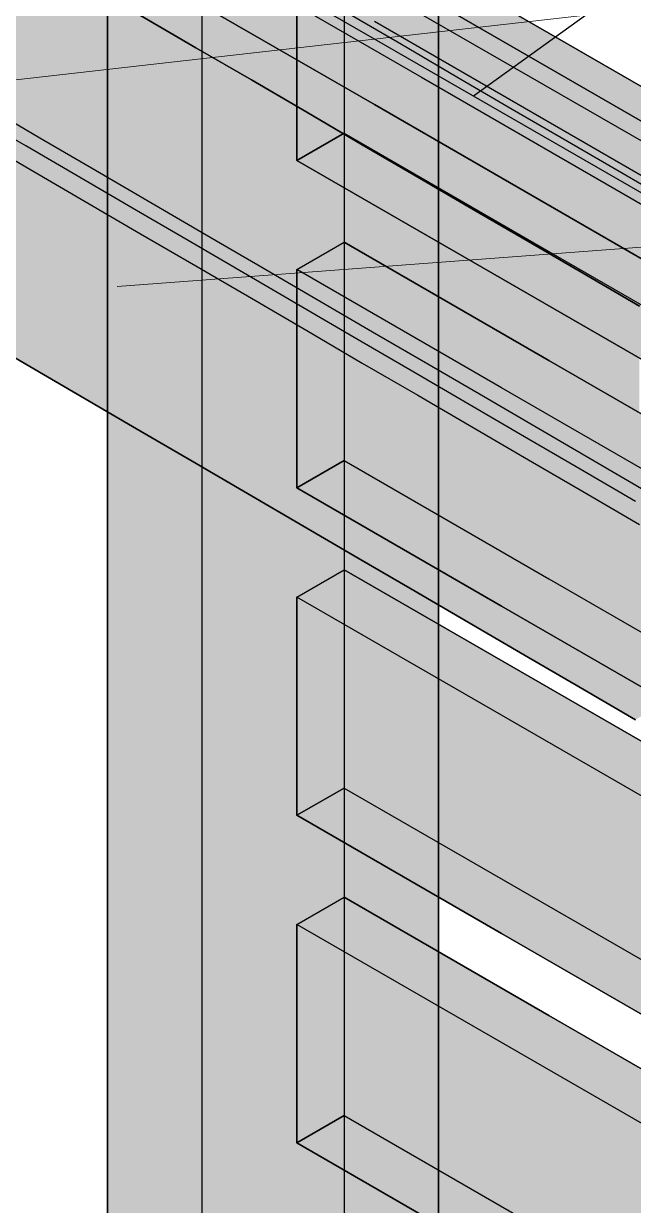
# Model space of a CAD drawing. Header units: metres. Extents: x 0 to 18.2, y -10 to 8.9.
# Drawn here: x 2.039 to 2.598, y 4.998 to 6.08 of the extents above; entities that cross this region are included whole.
import ezdxf

# ---------------------------------------------------------------- set-up
doc = ezdxf.new("R2010")
doc.units = ezdxf.units.M
doc.header["$LTSCALE"] = 0.25
doc.layers.add('ISO-ARISTAS', color=8, linetype='CONTINUOUS')
doc.layers.add('ISO-CONCRETO-SUP', color=254, linetype='CONTINUOUS', true_color=0xe8e8e8)
doc.layers.add('LLAMADAS', color=30, linetype='CONTINUOUS', lineweight=18)

msp = doc.modelspace()

# ---------------------------------------------------------------- linework, layer by layer
at = {"layer": 'ISO-ARISTAS', "color": 250}
for p, q in [((4.541, 7.522), (2.4513, 6.0139)), ((3.3173, 5.5139), (1.5853, 6.5139)), ((2.3327, 6.3253), (2.3327, 6.0503)), ((2.3327, 6.3253), (2.3327, 6.0503)), ((2.4193, 6.0003), (2.4193, 6.2753)), ((2.4193, 6.2753), (2.4193, 6.0003)), ((2.1162, 5.9253), (2.1162, 6.2003)), ((2.1162, 6.2003), (2.1162, 5.9253)), ((2.1564, 6.174), (2.4038, 6.0312)), ((2.1564, 6.174), (2.4038, 6.0312)), ((2.3327, 6.18), (2.3327, 5.98)), ((2.5203, 6.0717), (2.3327, 6.18)), ((2.3327, 6.18), (2.3327, 5.98)), ((2.3327, 6.18), (2.5203, 6.0717)), ((2.2028, 5.8753), (2.2028, 6.1503)), ((2.2028, 5.8753), (2.2028, 6.1503)), ((2.2894, 5.955), (2.2894, 6.155)), ((2.477, 6.0467), (2.2894, 6.155)), ((2.2894, 6.155), (2.2894, 5.955)), ((2.477, 6.0467), (2.2894, 6.155)), ((2.3605, 6.0062), (2.1131, 6.149)), ((2.1131, 6.149), (2.3605, 6.0062)), ((2.6512, 5.9643), (2.4038, 6.1072)), ((2.4038, 6.1072), (2.6512, 5.9643)), ((2.1971, 6.0583), (2.1463, 6.0879)), ((2.1463, 6.0879), (2.1971, 6.0583)), ((2.3852, 6.0611), (2.3345, 6.0907)), ((2.6079, 5.9393), (2.3605, 6.0822)), ((2.6079, 5.9393), (2.3605, 6.0822)), ((2.7079, 5.9633), (2.5203, 6.0717)), ((2.5203, 6.0717), (2.7079, 5.9633)), ((2.2478, 6.0287), (2.1971, 6.0583)), ((2.1971, 6.0583), (2.2478, 6.0287)), ((2.436, 6.0314), (2.3852, 6.0611)), ((2.3327, 6.0503), (2.3327, 5.7753)), ((2.3327, 6.0503), (2.3327, 5.7753)), ((2.6646, 5.9383), (2.477, 6.0467)), ((2.6646, 5.9383), (2.477, 6.0467)), ((2.4038, 6.0312), (2.6512, 5.8883)), ((2.4038, 6.0312), (2.6512, 5.8883)), ((2.4868, 6.0018), (2.436, 6.0314)), ((2.2986, 5.9991), (2.2478, 6.0287)), ((2.2478, 6.0287), (2.2986, 5.9991)), ((2.0034, 6.0054), (2.0542, 5.9758)), ((2.3494, 5.9694), (2.2986, 5.9991)), ((2.2986, 5.9991), (2.3494, 5.9694)), ((2.6079, 5.8633), (2.3605, 6.0062)), ((2.3605, 6.0062), (2.6079, 5.8633)), ((2.4193, 5.7253), (2.4193, 6.0003)), ((2.4193, 6.0003), (2.4193, 5.7253)), ((2.5375, 5.9722), (2.4868, 6.0018)), ((2.0412, 5.9683), (1.9904, 5.9979)), ((2.0412, 5.9683), (1.9904, 5.9979)), ((1.994, 5.9767), (2.0448, 5.9471)), ((1.994, 5.9767), (2.0448, 5.9471)), ((2.3327, 5.98), (2.2894, 5.955)), ((2.2894, 5.955), (2.3327, 5.98)), ((2.3327, 5.98), (2.5203, 5.8717)), ((2.3327, 5.98), (2.5203, 5.8717)), ((2.092, 5.9387), (2.0412, 5.9683)), ((2.092, 5.9387), (2.0412, 5.9683)), ((2.0542, 5.9758), (2.105, 5.9462)), ((2.4002, 5.9398), (2.3494, 5.9694)), ((2.3494, 5.9694), (2.4002, 5.9398)), ((2.5883, 5.9426), (2.5375, 5.9722)), ((2.477, 5.8467), (2.2894, 5.955)), ((2.2894, 5.955), (2.477, 5.8467)), ((2.0448, 5.9471), (2.0955, 5.9175)), ((2.0448, 5.9471), (2.0955, 5.9175)), ((2.105, 5.9462), (2.1557, 5.9166)), ((2.1427, 5.9091), (2.092, 5.9387)), ((2.1427, 5.9091), (2.092, 5.9387)), ((2.4509, 5.9102), (2.4002, 5.9398)), ((2.4002, 5.9398), (2.4509, 5.9102)), ((2.6391, 5.913), (2.5883, 5.9426)), ((2.1162, 5.6503), (2.1162, 5.9253)), ((2.1162, 5.9253), (2.1162, 5.6503)), ((2.0955, 5.9175), (2.1463, 5.8879)), ((2.0955, 5.9175), (2.1463, 5.8879)), ((2.1557, 5.9166), (2.2065, 5.8869)), ((2.1935, 5.8794), (2.1427, 5.9091)), ((2.1935, 5.8794), (2.1427, 5.9091)), ((2.5017, 5.8806), (2.4509, 5.9102)), ((2.4509, 5.9102), (2.5017, 5.8806)), ((2.1463, 5.8879), (2.1971, 5.8583)), ((2.1463, 5.8879), (2.1971, 5.8583)), ((2.2443, 5.8498), (2.1935, 5.8794)), ((2.2443, 5.8498), (2.1935, 5.8794)), ((2.2065, 5.8869), (2.2573, 5.8573)), ((2.2894, 5.855), (2.3327, 5.88)), ((2.2894, 5.855), (2.3327, 5.88)), ((2.3327, 5.88), (2.3327, 5.68)), ((2.5203, 5.7717), (2.3327, 5.88)), ((2.3327, 5.88), (2.3327, 5.68)), ((2.3327, 5.88), (2.5203, 5.7717)), ((2.5525, 5.851), (2.5017, 5.8806)), ((2.5017, 5.8806), (2.5525, 5.851)), ((2.2028, 5.6003), (2.2028, 5.8753)), ((2.2028, 5.6003), (2.2028, 5.8753)), ((2.5203, 5.8717), (2.7079, 5.7633)), ((2.5203, 5.8717), (2.7079, 5.7633)), ((2.1971, 5.8583), (2.2478, 5.8287)), ((2.1971, 5.8583), (2.2478, 5.8287)), ((2.295, 5.8202), (2.2443, 5.8498)), ((2.295, 5.8202), (2.2443, 5.8498)), ((2.2573, 5.8573), (2.308, 5.8277)), ((2.2894, 5.655), (2.2894, 5.855)), ((2.477, 5.7467), (2.2894, 5.855)), ((2.2894, 5.855), (2.2894, 5.655)), ((2.477, 5.7467), (2.2894, 5.855)), ((2.6646, 5.7383), (2.477, 5.8467)), ((2.477, 5.8467), (2.6646, 5.7383)), ((2.6032, 5.8214), (2.5525, 5.851)), ((2.5525, 5.851), (2.6032, 5.8214)), ((2.2478, 5.8287), (2.2986, 5.7991)), ((2.2478, 5.8287), (2.2986, 5.7991)), ((2.308, 5.8277), (2.3588, 5.7981)), ((2.3458, 5.7906), (2.295, 5.8202)), ((2.3458, 5.7906), (2.295, 5.8202)), ((2.0412, 5.7683), (1.9904, 5.7979)), ((1.9904, 5.7979), (2.0412, 5.7683)), ((2.2986, 5.7991), (2.3494, 5.7694)), ((2.2986, 5.7991), (2.3494, 5.7694)), ((2.3588, 5.7981), (2.4096, 5.7685)), ((2.3966, 5.761), (2.3458, 5.7906)), ((2.3966, 5.761), (2.3458, 5.7906)), ((2.3327, 5.7753), (2.3327, 5.5002)), ((2.3327, 5.7753), (2.3327, 5.5002)), ((2.7079, 5.6633), (2.5203, 5.7717)), ((2.5203, 5.7717), (2.7079, 5.6633)), ((2.092, 5.7387), (2.0412, 5.7683)), ((2.0412, 5.7683), (2.092, 5.7387)), ((2.3494, 5.7694), (2.4002, 5.7398)), ((2.3494, 5.7694), (2.4002, 5.7398)), ((2.4473, 5.7314), (2.3966, 5.761)), ((2.4473, 5.7314), (2.3966, 5.761)), ((2.4096, 5.7685), (2.4603, 5.7389)), ((2.1427, 5.7091), (2.092, 5.7387)), ((2.092, 5.7387), (2.1427, 5.7091)), ((2.4002, 5.7398), (2.4509, 5.7102)), ((2.4002, 5.7398), (2.4509, 5.7102)), ((2.4603, 5.7389), (2.5111, 5.7093)), ((2.6646, 5.6383), (2.477, 5.7467)), ((2.6646, 5.6383), (2.477, 5.7467)), ((2.4981, 5.7018), (2.4473, 5.7314)), ((2.4981, 5.7018), (2.4473, 5.7314)), ((2.4193, 5.4502), (2.4193, 5.7253)), ((2.4193, 5.7253), (2.4193, 5.4502)), ((2.1935, 5.6794), (2.1427, 5.7091)), ((2.1427, 5.7091), (2.1935, 5.6794)), ((2.4509, 5.7102), (2.5017, 5.6806)), ((2.4509, 5.7102), (2.5017, 5.6806)), ((2.5111, 5.7093), (2.5619, 5.6797)), ((2.5489, 5.6722), (2.4981, 5.7018)), ((2.5489, 5.6722), (2.4981, 5.7018)), ((2.2443, 5.6498), (2.1935, 5.6794)), ((2.1935, 5.6794), (2.2443, 5.6498)), ((2.3327, 5.68), (2.2894, 5.655)), ((2.2894, 5.655), (2.3327, 5.68)), ((2.3327, 5.68), (2.5203, 5.5717)), ((2.3327, 5.68), (2.5203, 5.5717)), ((2.5017, 5.6806), (2.5525, 5.651)), ((2.5017, 5.6806), (2.5525, 5.651)), ((2.5619, 5.6797), (2.6126, 5.6501)), ((2.5996, 5.6426), (2.5489, 5.6722)), ((2.5996, 5.6426), (2.5489, 5.6722)), ((2.477, 5.5467), (2.2894, 5.655)), ((2.2894, 5.655), (2.477, 5.5467)), ((2.1162, 5.3752), (2.1162, 5.6503)), ((2.1162, 5.6503), (2.1162, 5.3752)), ((2.295, 5.6202), (2.2443, 5.6498)), ((2.2443, 5.6498), (2.295, 5.6202)), ((2.5525, 5.651), (2.6032, 5.6214)), ((2.5525, 5.651), (2.6032, 5.6214)), ((2.3458, 5.5906), (2.295, 5.6202)), ((2.295, 5.6202), (2.3458, 5.5906)), ((2.2028, 5.3252), (2.2028, 5.6003)), ((2.2028, 5.3252), (2.2028, 5.6003)), ((2.3966, 5.561), (2.3458, 5.5906)), ((2.3458, 5.5906), (2.3966, 5.561)), ((2.2894, 5.555), (2.3327, 5.58)), ((2.2894, 5.555), (2.3327, 5.58)), ((2.3327, 5.58), (2.3327, 5.38)), ((2.5203, 5.4717), (2.3327, 5.58)), ((2.3327, 5.58), (2.3327, 5.38)), ((2.3327, 5.58), (2.5203, 5.4717)), ((2.5203, 5.5717), (2.7079, 5.4633)), ((2.5203, 5.5717), (2.7079, 5.4633)), ((2.2894, 5.355), (2.2894, 5.555)), ((2.477, 5.4467), (2.2894, 5.555)), ((2.2894, 5.555), (2.2894, 5.355)), ((2.477, 5.4467), (2.2894, 5.555)), ((2.4473, 5.5314), (2.3966, 5.561)), ((2.3966, 5.561), (2.4473, 5.5314)), ((2.6646, 5.4383), (2.477, 5.5467)), ((2.477, 5.5467), (2.6646, 5.4383)), ((2.4981, 5.5018), (2.4473, 5.5314)), ((2.4473, 5.5314), (2.4981, 5.5018)), ((2.3327, 5.5002), (2.3327, 5.2252)), ((2.3327, 5.5002), (2.3327, 5.2252)), ((2.5489, 5.4722), (2.4981, 5.5018)), ((2.4981, 5.5018), (2.5489, 5.4722)), ((2.7079, 5.3633), (2.5203, 5.4717)), ((2.5203, 5.4717), (2.7079, 5.3633)), ((2.5996, 5.4426), (2.5489, 5.4722)), ((2.5489, 5.4722), (2.5996, 5.4426)), ((2.4193, 5.1752), (2.4193, 5.4502)), ((2.4193, 5.4502), (2.4193, 5.1752)), ((2.6646, 5.3383), (2.477, 5.4467)), ((2.6646, 5.3383), (2.477, 5.4467)), ((2.1162, 5.1002), (2.1162, 5.3752)), ((2.1162, 5.3752), (2.1162, 5.1002)), ((2.3327, 5.38), (2.2894, 5.355)), ((2.2894, 5.355), (2.3327, 5.38)), ((2.3327, 5.38), (2.5203, 5.2717)), ((2.3327, 5.38), (2.5203, 5.2717)), ((2.477, 5.2467), (2.2894, 5.355)), ((2.2894, 5.355), (2.477, 5.2467)), ((2.2028, 5.0502), (2.2028, 5.3252)), ((2.2028, 5.0502), (2.2028, 5.3252)), ((2.2894, 5.255), (2.3327, 5.28)), ((2.2894, 5.255), (2.3327, 5.28)), ((2.3327, 5.28), (2.3327, 5.08)), ((2.5203, 5.1717), (2.3327, 5.28)), ((2.3327, 5.28), (2.3327, 5.08)), ((2.3327, 5.28), (2.5203, 5.1717)), ((2.5203, 5.2717), (2.7079, 5.1633)), ((2.5203, 5.2717), (2.7079, 5.1633)), ((2.2894, 5.055), (2.2894, 5.255)), ((2.477, 5.1467), (2.2894, 5.255)), ((2.2894, 5.255), (2.2894, 5.055)), ((2.477, 5.1467), (2.2894, 5.255)), ((2.6646, 5.1383), (2.477, 5.2467)), ((2.477, 5.2467), (2.6646, 5.1383)), ((2.3327, 5.2252), (2.3327, 4.9501)), ((2.3327, 5.2252), (2.3327, 4.9501)), ((2.4193, 4.9002), (2.4193, 5.1752)), ((2.4193, 5.1752), (2.4193, 4.9002)), ((2.7079, 5.0633), (2.5203, 5.1717)), ((2.5203, 5.1717), (2.7079, 5.0633)), ((2.6646, 5.0383), (2.477, 5.1467)), ((2.6646, 5.0383), (2.477, 5.1467)), ((2.1162, 4.8251), (2.1162, 5.1002)), ((2.1162, 5.1002), (2.1162, 4.8251)), ((2.3327, 5.08), (2.2894, 5.055)), ((2.2894, 5.055), (2.3327, 5.08)), ((2.3327, 5.08), (2.5203, 4.9717)), ((2.3327, 5.08), (2.5203, 4.9717)), ((2.2028, 4.7752), (2.2028, 5.0502)), ((2.2028, 4.7752), (2.2028, 5.0502)), ((2.477, 4.9467), (2.2894, 5.055)), ((2.2894, 5.055), (2.477, 4.9467))]:
    msp.add_line(p, q, dxfattribs=at)
at = {"layer": 'ISO-CONCRETO-SUP', "true_color": 0x575d65}
for points in [[(2.3327, 6.0503), (2.1162, 5.9253), (2.3327, 6.3253), (2.1162, 6.2003)], [(2.4193, 6.0003), (2.2028, 5.8753), (2.4193, 6.2753), (2.2028, 6.1503)], [(2.3327, 5.7753), (2.1162, 5.6503), (2.3327, 6.0503), (2.1162, 5.9253)], [(2.4193, 5.7253), (2.2028, 5.6003), (2.4193, 6.0003), (2.2028, 5.8753)], [(2.3327, 5.5002), (2.1162, 5.3752), (2.3327, 5.7753), (2.1162, 5.6503)], [(2.4193, 5.4502), (2.2028, 5.3252), (2.4193, 5.7253), (2.2028, 5.6003)], [(2.3327, 5.2252), (2.1162, 5.1002), (2.3327, 5.5002), (2.1162, 5.3752)], [(2.4193, 5.1752), (2.2028, 5.0502), (2.4193, 5.4502), (2.2028, 5.3252)], [(2.3327, 4.9501), (2.1162, 4.8251), (2.3327, 5.2252), (2.1162, 5.1002)], [(2.4193, 4.9002), (2.2028, 4.7752), (2.4193, 5.1752), (2.2028, 5.0502)]]:
    msp.add_solid(points, dxfattribs=at)
at = {"layer": 'ISO-CONCRETO-SUP', "true_color": 0x616771}
for points in [[(2.3327, 6.0503), (2.4193, 6.0003), (2.3327, 6.3253), (2.4193, 6.2753)], [(2.1564, 6.174), (2.4038, 6.0312), (2.1564, 6.25), (2.4038, 6.1072)], [(2.1131, 6.149), (2.3605, 6.0062), (2.1131, 6.225), (2.3605, 6.0822)], [(2.1162, 5.9253), (2.2028, 5.8753), (2.1162, 6.2003), (2.2028, 6.1503)], [(2.4038, 6.0312), (2.6512, 5.8883), (2.4038, 6.1072), (2.6512, 5.9643)], [(2.3605, 6.0062), (2.6079, 5.8633), (2.3605, 6.0822), (2.6079, 5.9393)], [(2.3327, 5.7753), (2.4193, 5.7253), (2.3327, 6.0503), (2.4193, 6.0003)], [(2.1162, 5.6503), (2.2028, 5.6003), (2.1162, 5.9253), (2.2028, 5.8753)], [(2.3327, 5.5002), (2.4193, 5.4502), (2.3327, 5.7753), (2.4193, 5.7253)], [(2.1162, 5.3752), (2.2028, 5.3252), (2.1162, 5.6503), (2.2028, 5.6003)], [(2.3327, 5.2252), (2.4193, 5.1752), (2.3327, 5.5002), (2.4193, 5.4502)], [(2.1162, 5.1002), (2.2028, 5.0502), (2.1162, 5.3752), (2.2028, 5.3252)], [(2.3327, 4.9501), (2.4193, 4.9002), (2.3327, 5.2252), (2.4193, 5.1752)], [(2.1162, 4.8251), (2.2028, 4.7752), (2.1162, 5.1002), (2.2028, 5.0502)]]:
    msp.add_solid(points, dxfattribs=at)
at = {"layer": 'ISO-CONCRETO-SUP', "true_color": 0x6b737d}
for points in [[(2.1564, 6.174), (2.4038, 6.0312), (2.1131, 6.149), (2.3605, 6.0062)], [(2.4038, 6.1072), (2.6512, 5.9643), (2.3605, 6.0822), (2.6079, 5.9393)], [(2.4038, 6.0312), (2.6512, 5.8883), (2.3605, 6.0062), (2.6079, 5.8633)]]:
    msp.add_solid(points, dxfattribs=at)
at = {"layer": 'ISO-CONCRETO-SUP', "true_color": 0x8e6d47}
for points in [[(2.3327, 5.98), (2.2894, 5.955), (2.3327, 6.18), (2.2894, 6.155)], [(2.3327, 5.68), (2.2894, 5.655), (2.3327, 5.88), (2.2894, 5.855)], [(2.3327, 5.38), (2.2894, 5.355), (2.3327, 5.58), (2.2894, 5.555)], [(2.3327, 5.08), (2.2894, 5.055), (2.3327, 5.28), (2.2894, 5.255)]]:
    msp.add_solid(points, dxfattribs=at)
at = {"layer": 'ISO-CONCRETO-SUP', "true_color": 0xb08658}
for points in [[(2.3327, 6.18), (2.5203, 6.0717), (2.2894, 6.155), (2.477, 6.0467)], [(2.5203, 6.0717), (2.7079, 5.9633), (2.477, 6.0467), (2.6646, 5.9383)], [(2.3327, 5.98), (2.5203, 5.8717), (2.2894, 5.955), (2.477, 5.8467)], [(2.3327, 5.88), (2.5203, 5.7717), (2.2894, 5.855), (2.477, 5.7467)], [(2.5203, 5.8717), (2.7079, 5.7633), (2.477, 5.8467), (2.6646, 5.7383)], [(2.5203, 5.7717), (2.7079, 5.6633), (2.477, 5.7467), (2.6646, 5.6383)], [(2.3327, 5.68), (2.5203, 5.5717), (2.2894, 5.655), (2.477, 5.5467)], [(2.3327, 5.58), (2.5203, 5.4717), (2.2894, 5.555), (2.477, 5.4467)], [(2.5203, 5.5717), (2.7079, 5.4633), (2.477, 5.5467), (2.6646, 5.4383)], [(2.5203, 5.4717), (2.7079, 5.3633), (2.477, 5.4467), (2.6646, 5.3383)], [(2.3327, 5.38), (2.5203, 5.2717), (2.2894, 5.355), (2.477, 5.2467)], [(2.3327, 5.28), (2.5203, 5.1717), (2.2894, 5.255), (2.477, 5.1467)], [(2.5203, 5.2717), (2.7079, 5.1633), (2.477, 5.2467), (2.6646, 5.1383)], [(2.5203, 5.1717), (2.7079, 5.0633), (2.477, 5.1467), (2.6646, 5.0383)], [(2.3327, 5.08), (2.5203, 4.9717), (2.2894, 5.055), (2.477, 4.9467)]]:
    msp.add_solid(points, dxfattribs=at)
at = {"layer": 'ISO-CONCRETO-SUP', "true_color": 0x9e794f}
for points in [[(2.3327, 5.98), (2.5203, 5.8717), (2.3327, 6.18), (2.5203, 6.0717)], [(2.2894, 5.955), (2.477, 5.8467), (2.2894, 6.155), (2.477, 6.0467)], [(2.5203, 5.8717), (2.7079, 5.7633), (2.5203, 6.0717), (2.7079, 5.9633)], [(2.477, 5.8467), (2.6646, 5.7383), (2.477, 6.0467), (2.6646, 5.9383)], [(2.3327, 5.68), (2.5203, 5.5717), (2.3327, 5.88), (2.5203, 5.7717)], [(2.2894, 5.655), (2.477, 5.5467), (2.2894, 5.855), (2.477, 5.7467)], [(2.5203, 5.5717), (2.7079, 5.4633), (2.5203, 5.7717), (2.7079, 5.6633)], [(2.477, 5.5467), (2.6646, 5.4383), (2.477, 5.7467), (2.6646, 5.6383)], [(2.3327, 5.38), (2.5203, 5.2717), (2.3327, 5.58), (2.5203, 5.4717)], [(2.2894, 5.355), (2.477, 5.2467), (2.2894, 5.555), (2.477, 5.4467)], [(2.5203, 5.2717), (2.7079, 5.1633), (2.5203, 5.4717), (2.7079, 5.3633)], [(2.477, 5.2467), (2.6646, 5.1383), (2.477, 5.4467), (2.6646, 5.3383)], [(2.3327, 5.08), (2.5203, 4.9717), (2.3327, 5.28), (2.5203, 5.1717)], [(2.2894, 5.055), (2.477, 4.9467), (2.2894, 5.255), (2.477, 5.1467)], [(2.5203, 4.9717), (2.7079, 4.8633), (2.5203, 5.1717), (2.7079, 5.0633)], [(2.477, 4.9467), (2.6646, 4.8383), (2.477, 5.1467), (2.6646, 5.0383)]]:
    msp.add_solid(points, dxfattribs=at)
at = {"layer": 'ISO-CONCRETO-SUP', "true_color": 0xa5aab0}
for points in [[(2.0448, 6.0971), (2.0955, 6.0675), (2.0448, 6.1471), (2.0955, 6.1175)], [(1.994, 6.0767), (2.0448, 6.0471), (1.994, 6.1267), (2.0448, 6.0971)], [(2.0955, 6.0675), (2.1463, 6.0379), (2.0955, 6.1175), (2.1463, 6.0879)], [(2.0448, 6.0471), (2.0955, 6.0175), (2.0448, 6.0971), (2.0955, 6.0675)], [(2.1463, 6.0379), (2.1971, 6.0083), (2.1463, 6.0879), (2.1971, 6.0583)], [(1.994, 6.0267), (2.0448, 5.9971), (1.994, 6.0767), (2.0448, 6.0471)], [(2.0955, 6.0175), (2.1463, 5.9879), (2.0955, 6.0675), (2.1463, 6.0379)], [(2.1971, 6.0083), (2.2478, 5.9787), (2.1971, 6.0583), (2.2478, 6.0287)], [(2.0448, 5.9971), (2.0955, 5.9675), (2.0448, 6.0471), (2.0955, 6.0175)], [(2.1463, 5.9879), (2.1971, 5.9583), (2.1463, 6.0379), (2.1971, 6.0083)], [(1.994, 5.9767), (2.0448, 5.9471), (1.994, 6.0267), (2.0448, 5.9971)], [(2.2478, 5.9787), (2.2986, 5.9491), (2.2478, 6.0287), (2.2986, 5.9991)], [(2.0955, 5.9675), (2.1463, 5.9379), (2.0955, 6.0175), (2.1463, 5.9879)], [(2.1971, 5.9583), (2.2478, 5.9287), (2.1971, 6.0083), (2.2478, 5.9787)], [(2.2986, 5.9491), (2.3494, 5.9194), (2.2986, 5.9991), (2.3494, 5.9694)], [(1.9904, 5.9479), (2.0412, 5.9183), (1.9904, 5.9979), (2.0412, 5.9683)], [(2.0448, 5.9471), (2.0955, 5.9175), (2.0448, 5.9971), (2.0955, 5.9675)], [(2.1463, 5.9379), (2.1971, 5.9083), (2.1463, 5.9879), (2.1971, 5.9583)], [(2.2478, 5.9287), (2.2986, 5.8991), (2.2478, 5.9787), (2.2986, 5.9491)], [(2.0412, 5.9183), (2.092, 5.8887), (2.0412, 5.9683), (2.092, 5.9387)], [(2.0955, 5.9175), (2.1463, 5.8879), (2.0955, 5.9675), (2.1463, 5.9379)], [(2.3494, 5.9194), (2.4002, 5.8898), (2.3494, 5.9694), (2.4002, 5.9398)], [(2.1971, 5.9083), (2.2478, 5.8787), (2.1971, 5.9583), (2.2478, 5.9287)], [(1.9904, 5.8979), (2.0412, 5.8683), (1.9904, 5.9479), (2.0412, 5.9183)], [(2.2986, 5.8991), (2.3494, 5.8694), (2.2986, 5.9491), (2.3494, 5.9194)], [(2.092, 5.8887), (2.1427, 5.8591), (2.092, 5.9387), (2.1427, 5.9091)], [(2.1463, 5.8879), (2.1971, 5.8583), (2.1463, 5.9379), (2.1971, 5.9083)], [(2.4002, 5.8898), (2.4509, 5.8602), (2.4002, 5.9398), (2.4509, 5.9102)], [(2.2478, 5.8787), (2.2986, 5.8491), (2.2478, 5.9287), (2.2986, 5.8991)], [(2.0412, 5.8683), (2.092, 5.8387), (2.0412, 5.9183), (2.092, 5.8887)], [(2.3494, 5.8694), (2.4002, 5.8398), (2.3494, 5.9194), (2.4002, 5.8898)], [(2.1427, 5.8591), (2.1935, 5.8294), (2.1427, 5.9091), (2.1935, 5.8794)], [(2.1971, 5.8583), (2.2478, 5.8287), (2.1971, 5.9083), (2.2478, 5.8787)], [(2.4509, 5.8602), (2.5017, 5.8306), (2.4509, 5.9102), (2.5017, 5.8806)], [(1.9904, 5.8479), (2.0412, 5.8183), (1.9904, 5.8979), (2.0412, 5.8683)], [(2.2986, 5.8491), (2.3494, 5.8194), (2.2986, 5.8991), (2.3494, 5.8694)], [(2.092, 5.8387), (2.1427, 5.8091), (2.092, 5.8887), (2.1427, 5.8591)], [(2.1935, 5.8294), (2.2443, 5.7998), (2.1935, 5.8794), (2.2443, 5.8498)], [(2.4002, 5.8398), (2.4509, 5.8102), (2.4002, 5.8898), (2.4509, 5.8602)], [(2.5017, 5.8306), (2.5525, 5.801), (2.5017, 5.8806), (2.5525, 5.851)], [(2.2478, 5.8287), (2.2986, 5.7991), (2.2478, 5.8787), (2.2986, 5.8491)], [(2.3494, 5.8194), (2.4002, 5.7898), (2.3494, 5.8694), (2.4002, 5.8398)], [(2.0412, 5.8183), (2.092, 5.7887), (2.0412, 5.8683), (2.092, 5.8387)], [(2.1427, 5.8091), (2.1935, 5.7794), (2.1427, 5.8591), (2.1935, 5.8294)], [(2.4509, 5.8102), (2.5017, 5.7806), (2.4509, 5.8602), (2.5017, 5.8306)], [(1.9904, 5.7979), (2.0412, 5.7683), (1.9904, 5.8479), (2.0412, 5.8183)], [(2.2443, 5.7998), (2.295, 5.7702), (2.2443, 5.8498), (2.295, 5.8202)], [(2.2986, 5.7991), (2.3494, 5.7694), (2.2986, 5.8491), (2.3494, 5.8194)], [(2.5525, 5.801), (2.6032, 5.7714), (2.5525, 5.851), (2.6032, 5.8214)], [(2.092, 5.7887), (2.1427, 5.7591), (2.092, 5.8387), (2.1427, 5.8091)], [(2.4002, 5.7898), (2.4509, 5.7602), (2.4002, 5.8398), (2.4509, 5.8102)], [(2.1935, 5.7794), (2.2443, 5.7498), (2.1935, 5.8294), (2.2443, 5.7998)], [(2.5017, 5.7806), (2.5525, 5.751), (2.5017, 5.8306), (2.5525, 5.801)], [(2.0412, 5.7683), (2.092, 5.7387), (2.0412, 5.8183), (2.092, 5.7887)], [(2.295, 5.7702), (2.3458, 5.7406), (2.295, 5.8202), (2.3458, 5.7906)], [(2.3494, 5.7694), (2.4002, 5.7398), (2.3494, 5.8194), (2.4002, 5.7898)], [(2.1427, 5.7591), (2.1935, 5.7294), (2.1427, 5.8091), (2.1935, 5.7794)], [(2.4509, 5.7602), (2.5017, 5.7306), (2.4509, 5.8102), (2.5017, 5.7806)], [(2.2443, 5.7498), (2.295, 5.7202), (2.2443, 5.7998), (2.295, 5.7702)], [(2.5525, 5.751), (2.6032, 5.7214), (2.5525, 5.801), (2.6032, 5.7714)], [(2.092, 5.7387), (2.1427, 5.7091), (2.092, 5.7887), (2.1427, 5.7591)], [(2.3458, 5.7406), (2.3966, 5.711), (2.3458, 5.7906), (2.3966, 5.761)], [(2.4002, 5.7398), (2.4509, 5.7102), (2.4002, 5.7898), (2.4509, 5.7602)], [(2.1935, 5.7294), (2.2443, 5.6998), (2.1935, 5.7794), (2.2443, 5.7498)], [(2.5017, 5.7306), (2.5525, 5.701), (2.5017, 5.7806), (2.5525, 5.751)], [(2.295, 5.7202), (2.3458, 5.6906), (2.295, 5.7702), (2.3458, 5.7406)], [(2.3966, 5.711), (2.4473, 5.6814), (2.3966, 5.761), (2.4473, 5.7314)], [(2.4509, 5.7102), (2.5017, 5.6806), (2.4509, 5.7602), (2.5017, 5.7306)], [(2.1427, 5.7091), (2.1935, 5.6794), (2.1427, 5.7591), (2.1935, 5.7294)], [(2.2443, 5.6998), (2.295, 5.6702), (2.2443, 5.7498), (2.295, 5.7202)], [(2.5525, 5.701), (2.6032, 5.6714), (2.5525, 5.751), (2.6032, 5.7214)], [(2.3458, 5.6906), (2.3966, 5.661), (2.3458, 5.7406), (2.3966, 5.711)], [(2.1935, 5.6794), (2.2443, 5.6498), (2.1935, 5.7294), (2.2443, 5.6998)], [(2.4473, 5.6814), (2.4981, 5.6518), (2.4473, 5.7314), (2.4981, 5.7018)], [(2.5017, 5.6806), (2.5525, 5.651), (2.5017, 5.7306), (2.5525, 5.701)], [(2.295, 5.6702), (2.3458, 5.6406), (2.295, 5.7202), (2.3458, 5.6906)], [(2.3966, 5.661), (2.4473, 5.6314), (2.3966, 5.711), (2.4473, 5.6814)], [(2.2443, 5.6498), (2.295, 5.6202), (2.2443, 5.6998), (2.295, 5.6702)], [(2.4981, 5.6518), (2.5489, 5.6222), (2.4981, 5.7018), (2.5489, 5.6722)], [(2.5525, 5.651), (2.6032, 5.6214), (2.5525, 5.701), (2.6032, 5.6714)], [(2.3458, 5.6406), (2.3966, 5.611), (2.3458, 5.6906), (2.3966, 5.661)], [(2.4473, 5.6314), (2.4981, 5.6018), (2.4473, 5.6814), (2.4981, 5.6518)], [(2.295, 5.6202), (2.3458, 5.5906), (2.295, 5.6702), (2.3458, 5.6406)], [(2.5489, 5.6222), (2.5996, 5.5926), (2.5489, 5.6722), (2.5996, 5.6426)], [(2.3966, 5.611), (2.4473, 5.5814), (2.3966, 5.661), (2.4473, 5.6314)], [(2.4981, 5.6018), (2.5489, 5.5722), (2.4981, 5.6518), (2.5489, 5.6222)], [(2.3458, 5.5906), (2.3966, 5.561), (2.3458, 5.6406), (2.3966, 5.611)], [(2.4473, 5.5814), (2.4981, 5.5518), (2.4473, 5.6314), (2.4981, 5.6018)], [(2.5489, 5.5722), (2.5996, 5.5426), (2.5489, 5.6222), (2.5996, 5.5926)], [(2.3966, 5.561), (2.4473, 5.5314), (2.3966, 5.611), (2.4473, 5.5814)], [(2.4981, 5.5518), (2.5489, 5.5222), (2.4981, 5.6018), (2.5489, 5.5722)], [(2.4473, 5.5314), (2.4981, 5.5018), (2.4473, 5.5814), (2.4981, 5.5518)], [(2.5489, 5.5222), (2.5996, 5.4926), (2.5489, 5.5722), (2.5996, 5.5426)], [(2.4981, 5.5018), (2.5489, 5.4722), (2.4981, 5.5518), (2.5489, 5.5222)], [(2.5489, 5.4722), (2.5996, 5.4426), (2.5489, 5.5222), (2.5996, 5.4926)]]:
    msp.add_solid(points, dxfattribs=at)
at = {"layer": 'ISO-CONCRETO-SUP', "true_color": 0xbcc2c9}
for points in [[(2.1463, 6.0879), (2.1971, 6.0583), (2.1896, 6.1189), (2.2404, 6.0893)], [(2.2404, 6.0893), (2.2912, 6.0597), (2.2837, 6.1203), (2.3345, 6.0907)], [(2.1971, 6.0583), (2.2478, 6.0287), (2.2404, 6.0893), (2.2912, 6.0597)], [(2.2912, 6.0597), (2.3419, 6.0301), (2.3345, 6.0907), (2.3852, 6.0611)], [(2.2478, 6.0287), (2.2986, 5.9991), (2.2912, 6.0597), (2.3419, 6.0301)], [(2.3419, 6.0301), (2.3927, 6.0004), (2.3852, 6.0611), (2.436, 6.0314)], [(2.3927, 6.0004), (2.4435, 5.9708), (2.436, 6.0314), (2.4868, 6.0018)], [(2.2986, 5.9991), (2.3494, 5.9694), (2.3419, 6.0301), (2.3927, 6.0004)], [(2.3494, 5.9694), (2.4002, 5.9398), (2.3927, 6.0004), (2.4435, 5.9708)], [(2.4435, 5.9708), (2.4942, 5.9412), (2.4868, 6.0018), (2.5375, 5.9722)], [(2.4002, 5.9398), (2.4509, 5.9102), (2.4435, 5.9708), (2.4942, 5.9412)], [(2.4942, 5.9412), (2.545, 5.9116), (2.5375, 5.9722), (2.5883, 5.9426)], [(2.4509, 5.9102), (2.5017, 5.8806), (2.4942, 5.9412), (2.545, 5.9116)], [(2.545, 5.9116), (2.5958, 5.882), (2.5883, 5.9426), (2.6391, 5.913)], [(2.5017, 5.8806), (2.5525, 5.851), (2.545, 5.9116), (2.5958, 5.882)], [(2.5958, 5.882), (2.6465, 5.8524), (2.6391, 5.913), (2.6898, 5.8834)], [(2.5525, 5.851), (2.6032, 5.8214), (2.5958, 5.882), (2.6465, 5.8524)]]:
    msp.add_solid(points, dxfattribs=at)
at = {"layer": 'ISO-CONCRETO-SUP', "true_color": 0xb7bcc4}
for points in [[(2.0034, 6.0054), (2.0542, 5.9758), (1.9904, 5.9979), (2.0412, 5.9683)], [(1.994, 5.9767), (2.0448, 5.9471), (1.955, 5.9542), (2.0058, 5.9246)], [(2.0542, 5.9758), (2.105, 5.9462), (2.0412, 5.9683), (2.092, 5.9387)], [(2.0448, 5.9471), (2.0955, 5.9175), (2.0058, 5.9246), (2.0566, 5.895)], [(2.105, 5.9462), (2.1557, 5.9166), (2.092, 5.9387), (2.1427, 5.9091)], [(2.0058, 5.9246), (2.0566, 5.895), (1.9668, 5.9021), (2.0176, 5.8725)], [(2.0955, 5.9175), (2.1463, 5.8879), (2.0566, 5.895), (2.1073, 5.8654)], [(2.1557, 5.9166), (2.2065, 5.8869), (2.1427, 5.9091), (2.1935, 5.8794)], [(2.0566, 5.895), (2.1073, 5.8654), (2.0176, 5.8725), (2.0684, 5.8429)], [(2.1463, 5.8879), (2.1971, 5.8583), (2.1073, 5.8654), (2.1581, 5.8358)], [(2.2065, 5.8869), (2.2573, 5.8573), (2.1935, 5.8794), (2.2443, 5.8498)], [(2.0176, 5.8725), (2.0684, 5.8429), (1.9786, 5.85), (2.0294, 5.8204)], [(2.1073, 5.8654), (2.1581, 5.8358), (2.0684, 5.8429), (2.1191, 5.8133)], [(2.1971, 5.8583), (2.2478, 5.8287), (2.1581, 5.8358), (2.2089, 5.8062)], [(2.2573, 5.8573), (2.308, 5.8277), (2.2443, 5.8498), (2.295, 5.8202)], [(2.0684, 5.8429), (2.1191, 5.8133), (2.0294, 5.8204), (2.0802, 5.7908)], [(2.1581, 5.8358), (2.2089, 5.8062), (2.1191, 5.8133), (2.1699, 5.7837)], [(2.2478, 5.8287), (2.2986, 5.7991), (2.2089, 5.8062), (2.2596, 5.7766)], [(2.308, 5.8277), (2.3588, 5.7981), (2.295, 5.8202), (2.3458, 5.7906)], [(2.0294, 5.8204), (2.0802, 5.7908), (1.9904, 5.7979), (2.0412, 5.7683)], [(2.1191, 5.8133), (2.1699, 5.7837), (2.0802, 5.7908), (2.1309, 5.7612)], [(2.2089, 5.8062), (2.2596, 5.7766), (2.1699, 5.7837), (2.2207, 5.7541)], [(2.2986, 5.7991), (2.3494, 5.7694), (2.2596, 5.7766), (2.3104, 5.7469)], [(2.3588, 5.7981), (2.4096, 5.7685), (2.3458, 5.7906), (2.3966, 5.761)], [(2.0802, 5.7908), (2.1309, 5.7612), (2.0412, 5.7683), (2.092, 5.7387)], [(2.1699, 5.7837), (2.2207, 5.7541), (2.1309, 5.7612), (2.1817, 5.7316)], [(2.2596, 5.7766), (2.3104, 5.7469), (2.2207, 5.7541), (2.2714, 5.7244)], [(2.1309, 5.7612), (2.1817, 5.7316), (2.092, 5.7387), (2.1427, 5.7091)], [(2.3494, 5.7694), (2.4002, 5.7398), (2.3104, 5.7469), (2.3612, 5.7173)], [(2.4096, 5.7685), (2.4603, 5.7389), (2.3966, 5.761), (2.4473, 5.7314)], [(2.2207, 5.7541), (2.2714, 5.7244), (2.1817, 5.7316), (2.2325, 5.7019)], [(2.3104, 5.7469), (2.3612, 5.7173), (2.2714, 5.7244), (2.3222, 5.6948)], [(2.4002, 5.7398), (2.4509, 5.7102), (2.3612, 5.7173), (2.4119, 5.6877)], [(2.4603, 5.7389), (2.5111, 5.7093), (2.4473, 5.7314), (2.4981, 5.7018)], [(2.1817, 5.7316), (2.2325, 5.7019), (2.1427, 5.7091), (2.1935, 5.6794)], [(2.2714, 5.7244), (2.3222, 5.6948), (2.2325, 5.7019), (2.2832, 5.6723)], [(2.3612, 5.7173), (2.4119, 5.6877), (2.3222, 5.6948), (2.373, 5.6652)], [(2.4509, 5.7102), (2.5017, 5.6806), (2.4119, 5.6877), (2.4627, 5.6581)], [(2.5111, 5.7093), (2.5619, 5.6797), (2.4981, 5.7018), (2.5489, 5.6722)], [(2.2325, 5.7019), (2.2832, 5.6723), (2.1935, 5.6794), (2.2443, 5.6498)], [(2.3222, 5.6948), (2.373, 5.6652), (2.2832, 5.6723), (2.334, 5.6427)], [(2.4119, 5.6877), (2.4627, 5.6581), (2.373, 5.6652), (2.4237, 5.6356)], [(2.5017, 5.6806), (2.5525, 5.651), (2.4627, 5.6581), (2.5135, 5.6285)], [(2.5619, 5.6797), (2.6126, 5.6501), (2.5489, 5.6722), (2.5996, 5.6426)], [(2.2832, 5.6723), (2.334, 5.6427), (2.2443, 5.6498), (2.295, 5.6202)], [(2.373, 5.6652), (2.4237, 5.6356), (2.334, 5.6427), (2.3848, 5.6131)], [(2.4627, 5.6581), (2.5135, 5.6285), (2.4237, 5.6356), (2.4745, 5.606)], [(2.334, 5.6427), (2.3848, 5.6131), (2.295, 5.6202), (2.3458, 5.5906)], [(2.5525, 5.651), (2.6032, 5.6214), (2.5135, 5.6285), (2.5642, 5.5989)], [(2.4237, 5.6356), (2.4745, 5.606), (2.3848, 5.6131), (2.4355, 5.5835)], [(2.5135, 5.6285), (2.5642, 5.5989), (2.4745, 5.606), (2.5253, 5.5764)], [(2.6032, 5.6214), (2.654, 5.5918), (2.5642, 5.5989), (2.615, 5.5693)], [(2.3848, 5.6131), (2.4355, 5.5835), (2.3458, 5.5906), (2.3966, 5.561)], [(2.4745, 5.606), (2.5253, 5.5764), (2.4355, 5.5835), (2.4863, 5.5539)], [(2.5642, 5.5989), (2.615, 5.5693), (2.5253, 5.5764), (2.576, 5.5468)], [(2.4355, 5.5835), (2.4863, 5.5539), (2.3966, 5.561), (2.4473, 5.5314)], [(2.5253, 5.5764), (2.576, 5.5468), (2.4863, 5.5539), (2.5371, 5.5243)], [(2.615, 5.5693), (2.6658, 5.5397), (2.576, 5.5468), (2.6268, 5.5172)], [(2.4863, 5.5539), (2.5371, 5.5243), (2.4473, 5.5314), (2.4981, 5.5018)], [(2.576, 5.5468), (2.6268, 5.5172), (2.5371, 5.5243), (2.5878, 5.4947)], [(2.5371, 5.5243), (2.5878, 5.4947), (2.4981, 5.5018), (2.5489, 5.4722)], [(2.6268, 5.5172), (2.6776, 5.4876), (2.5878, 5.4947), (2.6386, 5.4651)], [(2.5878, 5.4947), (2.6386, 5.4651), (2.5489, 5.4722), (2.5996, 5.4426)]]:
    msp.add_solid(points, dxfattribs=at)
at = {"layer": 'LLAMADAS'}
for p, q in [((6.24, 6.5058), (1.7757, 5.9999)), ((6.24, 6.1477), (2.1248, 5.8395))]:
    msp.add_line(p, q, dxfattribs=at)
msp.add_solid([(2.1248, 5.8395), (2.1586, 5.8304), (2.1569, 5.8535)], dxfattribs=at)

doc.saveas('drawing.dxf')
